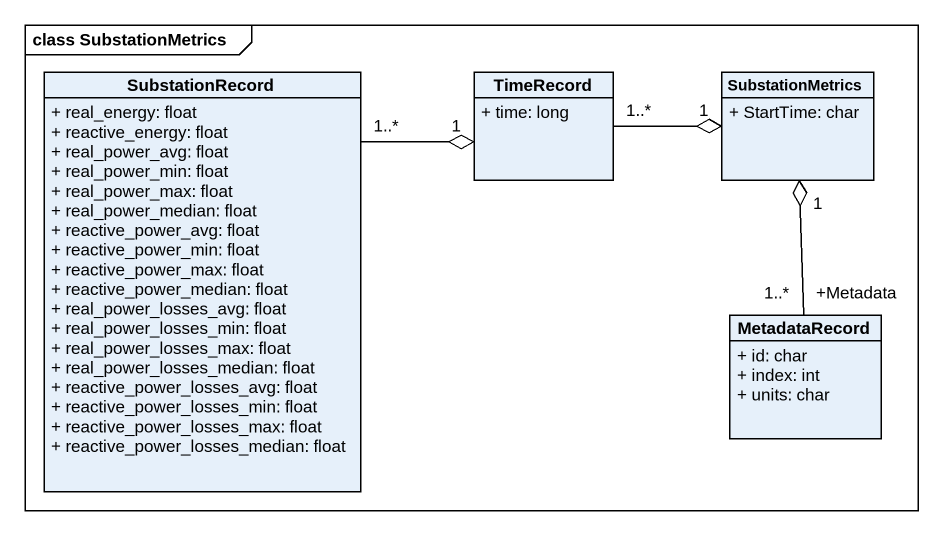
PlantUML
@startuml
mainframe class SubstationMetrics
hide circle
hide empty members
skinparam classAttributeIconSize 0
class SubstationRecord {
  + real_energy: float
  + reactive_energy: float
  + real_power_avg: float
  + real_power_min: float
  + real_power_max: float
  + real_power_median: float
  + reactive_power_avg: float
  + reactive_power_min: float
  + reactive_power_max: float
  + reactive_power_median: float
  + real_power_losses_avg: float
  + real_power_losses_min: float
  + real_power_losses_max: float
  + real_power_losses_median: float
  + reactive_power_losses_avg: float
  + reactive_power_losses_min: float
  + reactive_power_losses_max: float
  + reactive_power_losses_median: float
}
class TimeRecord {
  + time: long
}
class SubstationMetrics {
  + StartTime: char
}
class MetadataRecord {
  + id: char
  + index: int
  + units: char
}
SubstationRecord "1..*" -right-o "1" TimeRecord
TimeRecord "1..*" -right-o "1" SubstationMetrics
MetadataRecord "+Metadata\n1..*" -up-o "1" SubstationMetrics
@enduml
